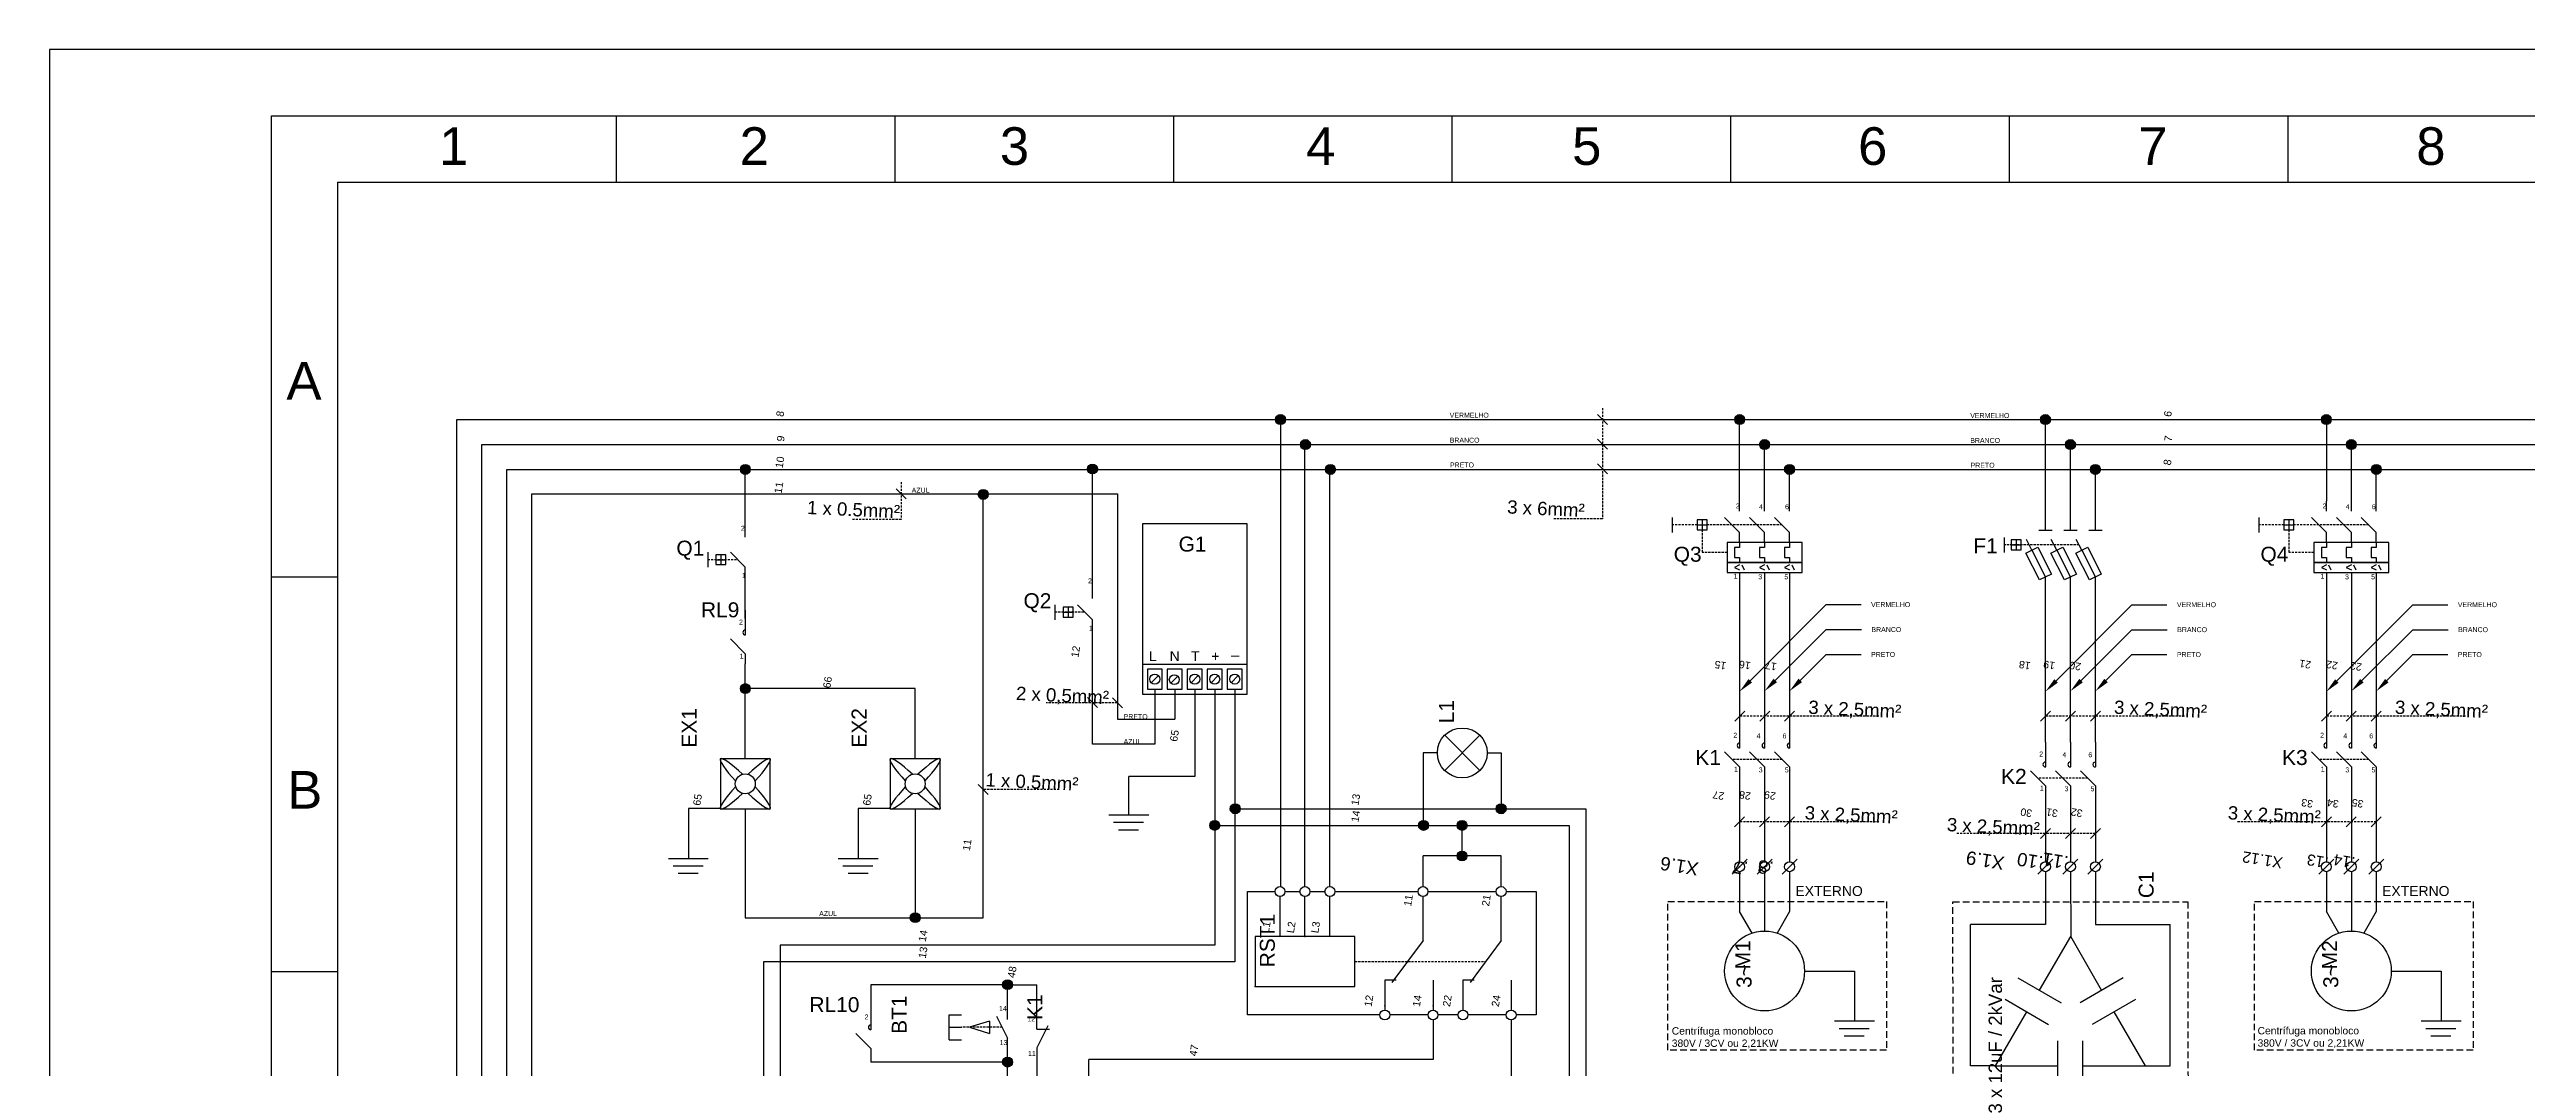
# Model space of a CAD drawing. Header units: millimetres. Extents: x 100 to 940, y 100 to 694.
# Drawn here: x 100 to 658, y 464 to 694 of the extents above; entities that cross this region are included whole.
import ezdxf
from ezdxf import colors
from ezdxf.entities.mleader import LeaderData, LeaderLine
from ezdxf.enums import TextEntityAlignment as Align
from ezdxf.math import Vec2, Vec3

# ---------------------------------------------------------------- set-up
doc = ezdxf.new("R2010")
doc.units = ezdxf.units.MM
doc.linetypes.add('DASHED', pattern=[0.75, 0.5, -0.25])
doc.layers.add('PRANCHA', color=7, linetype='Continuous')
doc.styles.add('Annotative', font='arial.ttf')
doc.styles.add('Notes', font='arial.ttf', dxfattribs={"height": 3})
doc.styles.get("Standard").update_dxf_attribs({"font": 'arial.ttf'})

msp = doc.modelspace()

# ---------------------------------------------------------------- hatches: boundary and pattern name
for points in [[(378.51, 610.51, 1), (376.26, 610.51, 1)], [(481.98, 610.51, 1), (479.73, 610.51, 1)], [(550.9, 610.51, 1), (548.65, 610.51, 1)], [(614.2, 610.51, 1), (611.95, 610.51, 1)], [(384.14, 604.88, 1), (381.89, 604.88, 1)], [(487.61, 604.88, 1), (485.36, 604.88, 1)], [(556.52, 604.88, 1), (554.27, 604.88, 1)], [(619.82, 604.88, 1), (617.57, 604.88, 1)], [(257.92, 599.26, 1), (255.67, 599.26, 1)], [(336.14, 599.37, 1), (333.89, 599.37, 1)], [(389.76, 599.26, 1), (387.51, 599.26, 1)], [(493.23, 599.26, 1), (490.98, 599.26, 1)], [(562.15, 599.26, 1), (559.9, 599.26, 1)], [(625.45, 599.26, 1), (623.2, 599.26, 1)], [(311.53, 593.63, 1), (309.28, 593.63, 1)], [(257.92, 549.85, 1), (255.67, 549.85, 1)], [(363.7, 519.01, 1), (361.45, 519.01, 1)], [(368.31, 522.76, 1), (366.06, 522.76, 1)], [(410.74, 519.01, 1), (408.49, 519.01, 1)], [(419.43, 519.01, 1), (417.18, 519.01, 1)], [(428.23, 522.76, 1), (425.98, 522.76, 1)], [(419.43, 512.12, 1), (417.18, 512.12, 1)], [(296.2, 498.21, 1), (293.95, 498.21, 1)], [(317.01, 483.1, 1), (314.76, 483.1, 1)], [(317.01, 465.65, 1), (314.76, 465.65, 1)]]:
    msp.add_hatch(color=256).paths.add_polyline_path(points)

# ---------------------------------------------------------------- linework, layer by layer
for p, q in [((227.78, 664), (227.78, 679)), ((290.56, 664), (290.56, 679)), ((353.33, 664), (353.33, 679)), ((416.11, 664), (416.11, 679)), ((478.89, 664), (478.89, 679)), ((541.67, 664), (541.67, 679)), ((604.44, 664), (604.44, 679)), ((191.81, 610.51), (681.99, 610.51)), ((191.81, 203.03), (191.81, 610.51)), ((377.39, 610.51), (377.39, 505.22)), ((448.83, 611.63), (451.08, 609.38)), ((480.86, 592.08), (480.86, 610.51)), ((549.77, 585.59), (549.77, 610.51)), ((613.07, 610.51), (613.07, 592.08)), ((197.43, 604.88), (687.61, 604.88)), ((197.43, 203.31), (197.43, 604.88)), ((382.9, 505.22), (382.9, 604.88)), ((448.83, 606.12), (451.08, 603.87)), ((486.48, 592.08), (486.48, 604.88)), ((555.39, 585.59), (555.39, 604.88)), ((618.7, 592.08), (618.7, 604.88)), ((203.06, 599.26), (693.24, 599.26)), ((203.06, 203.31), (203.06, 599.26)), ((256.79, 584.03), (256.79, 599.26)), ((335.01, 570.15), (335.01, 599.37)), ((388.53, 505.22), (388.53, 599.26)), ((448.83, 600.5), (451.08, 598.25)), ((492.11, 592.08), (492.11, 599.26)), ((561.02, 585.59), (561.02, 599.26)), ((624.32, 592.08), (624.32, 599.26)), ((208.68, 161.38), (208.68, 593.75)), ((208.68, 593.75), (340.64, 593.75)), ((290.8, 594.87), (293.05, 592.62)), ((310.41, 498.21), (310.41, 593.63)), ((340.64, 593.75), (340.64, 542.98)), ((546.72, 581.03), (545.47, 583.44)), ((546.72, 581.03), (549.77, 575.01)), ((548.27, 585.59), (551.27, 585.59)), ((552.34, 581.03), (551.09, 583.44)), ((552.34, 581.03), (555.39, 575.01)), ((553.89, 585.59), (556.89, 585.59)), ((557.97, 581.03), (556.72, 583.44)), ((557.97, 581.03), (561.02, 575.01)), ((559.52, 585.59), (562.52, 585.59)), ((165, 575), (150, 575)), ((256.79, 565.69), (256.79, 574.99)), ((480.86, 576.06), (480.86, 573.81)), ((486.48, 576.06), (486.48, 573.81)), ((492.11, 576.06), (492.11, 573.81)), ((549.77, 537.81), (549.77, 575.01)), ((555.39, 537.81), (555.39, 575.01)), ((561.02, 537.81), (561.02, 575.01)), ((480.86, 573.81), (480.86, 542.06)), ((486.48, 573.81), (486.48, 542.06)), ((492.11, 573.81), (492.11, 542.06)), ((613.07, 573.81), (613.07, 542.06)), ((618.7, 573.81), (618.7, 542.06)), ((624.32, 573.81), (624.33, 542.06)), ((335.01, 537.36), (335.01, 563.13)), ((256.79, 534.01), (256.79, 555.47)), ((295.07, 549.85), (256.79, 549.85)), ((295.07, 534.01), (295.07, 549.85)), ((333.89, 547.87), (336.14, 545.62)), ((339.51, 547.75), (341.76, 545.5)), ((349.07, 549.73), (349.07, 537.36)), ((353.57, 549.73), (353.57, 542.98)), ((358.07, 549.73), (358.07, 530.06)), ((362.57, 549.73), (362.57, 519.01)), ((367.07, 549.73), (367.07, 522.76)), ((340.64, 542.98), (353.57, 542.98)), ((482, 544.74), (479.75, 542.49)), ((487.63, 544.74), (485.38, 542.49)), ((493.25, 544.74), (491, 542.49)), ((550.9, 544.74), (548.65, 542.49)), ((556.52, 544.74), (554.27, 542.49)), ((562.15, 544.74), (559.9, 542.49)), ((614.2, 544.74), (611.95, 542.49)), ((613.07, 542.06), (613.07, 536.43)), ((619.82, 544.74), (617.57, 542.49)), ((618.7, 542.06), (618.7, 536.43)), ((625.45, 544.74), (623.2, 542.49)), ((624.33, 542.06), (624.32, 536.43)), ((349.07, 537.36), (335.01, 537.36)), ((409.51, 535.35), (409.51, 519.01)), ((427.11, 535.35), (427.11, 522.76)), ((309.28, 528.23), (311.53, 525.98)), ((358.07, 530.06), (343.19, 530.06)), ((343.19, 521.39), (343.19, 530.06)), ((480.86, 529.96), (480.86, 510.81)), ((486.48, 529.96), (486.48, 510.81)), ((492.11, 529.96), (492.11, 510.81)), ((549.77, 525.71), (549.77, 510.83)), ((555.4, 525.71), (555.42, 510.83)), ((561.02, 525.71), (561.02, 510.83)), ((613.07, 529.96), (613.07, 510.81)), ((618.7, 529.96), (618.7, 510.81)), ((624.32, 529.96), (624.32, 510.81)), ((251.12, 522.83), (243.95, 522.83)), ((243.95, 522.83), (243.95, 511.58)), ((256.79, 522.76), (256.79, 498.21)), ((289.4, 522.83), (282.23, 522.83)), ((282.23, 522.83), (282.23, 511.58)), ((295.07, 522.76), (295.07, 498.21)), ((338.69, 521.39), (347.69, 521.39)), ((339.76, 519.71), (346.51, 519.71)), ((367.07, 522.76), (446.21, 522.76)), ((367.07, 522.76), (367.07, 488.29)), ((446.21, 522.76), (446.21, 397.92)), ((481.98, 520.94), (479.73, 518.69)), ((487.61, 520.94), (485.36, 518.69)), ((493.23, 520.94), (490.98, 518.69)), ((614.2, 520.94), (611.95, 518.69)), ((619.82, 520.94), (617.57, 518.69)), ((625.45, 520.94), (623.2, 518.69)), ((340.89, 518.02), (345.39, 518.02)), ((362.57, 519.01), (442.46, 519.01)), ((362.57, 519.01), (362.57, 492.04)), ((418.31, 512.12), (418.31, 519.01)), ((442.46, 519.01), (442.46, 158.54)), ((550.9, 518.28), (548.65, 516.03)), ((556.52, 518.28), (554.27, 516.03)), ((562.15, 518.28), (559.9, 516.03)), ((239.45, 511.58), (248.45, 511.58)), ((240.52, 509.89), (247.27, 509.89)), ((241.66, 508.21), (246.16, 508.21)), ((277.73, 511.58), (286.73, 511.58)), ((278.8, 509.89), (285.55, 509.89)), ((279.94, 508.21), (284.44, 508.21)), ((409.51, 505.22), (409.51, 512.12)), ((427.11, 512.12), (409.51, 512.12)), ((427.11, 505.22), (427.11, 512.12)), ((480.86, 508.56), (480.86, 499.6)), ((486.48, 508.56), (486.48, 495.18)), ((492.11, 508.56), (492.11, 499.6)), ((549.77, 508.58), (549.78, 496.68)), ((555.43, 508.58), (555.46, 493.95)), ((561.02, 508.58), (561.03, 496.68)), ((613.07, 508.56), (613.07, 499.6)), ((618.7, 508.56), (618.7, 495.18)), ((624.32, 508.56), (624.32, 499.6)), ((256.79, 498.21), (266.82, 498.21)), ((266.82, 498.21), (310.41, 498.21)), ((483.67, 494.73), (480.86, 499.6)), ((492.11, 499.6), (489.3, 494.73)), ((615.89, 494.73), (613.07, 499.6)), ((624.32, 499.6), (621.51, 494.73)), ((362.57, 492.04), (264.66, 492.04)), ((264.66, 492.04), (264.66, 437.06)), ((165, 486), (150, 486)), ((367.07, 488.29), (260.91, 488.29)), ((260.91, 488.29), (260.91, 395.81)), ((495.48, 486.18), (506.73, 486.18)), ((506.73, 486.18), (506.73, 474.93)), ((627.7, 486.18), (638.95, 486.18)), ((638.95, 486.18), (638.95, 474.93)), ((315.89, 477.48), (315.89, 483.1)), ((315.89, 483.1), (322.45, 483.1)), ((322.45, 475.3), (322.45, 483.1)), ((411.76, 475.14), (411.76, 466.21)), ((429.36, 475.14), (429.36, 412.92)), ((502.23, 474.93), (511.23, 474.93)), ((634.45, 474.93), (643.45, 474.93)), ((503.3, 473.24), (510.05, 473.24)), ((504.44, 471.56), (508.94, 471.56)), ((635.52, 473.24), (642.27, 473.24)), ((636.65, 471.56), (641.15, 471.56)), ((315.89, 433.31), (315.89, 468.76)), ((322.45, 468.83), (322.45, 455.36)), ((411.76, 466.21), (334.17, 466.21))]:
    msp.add_line(p, q)
at = {"linetype": 'DASHED'}
for p, q in [((449.95, 613.1), (449.95, 588.12)), ((291.92, 596.41), (291.92, 588.01)), ((291.92, 588.01), (280.67, 588.01)), ((449.95, 588.12), (438.7, 588.12)), ((340.64, 546.63), (324.56, 546.63)), ((512.2, 543.62), (480.88, 543.62)), ((581.1, 543.62), (549.77, 543.62)), ((644.4, 543.62), (613.07, 543.62)), ((327.54, 527.11), (310.41, 527.11)), ((512.19, 519.82), (480.86, 519.82)), ((624.32, 519.82), (593, 519.82)), ((561.02, 517.16), (529.69, 517.16)), ((394.15, 488.35), (423.6, 488.35))]:
    msp.add_line(p, q, dxfattribs=at)
at = {"lineweight": 30}
for p, q in [((480.86, 589.83), (480.86, 592.08)), ((486.48, 589.83), (486.48, 592.08)), ((492.11, 589.83), (492.11, 592.08)), ((613.07, 589.83), (613.07, 592.08)), ((618.7, 589.83), (618.7, 592.08)), ((624.32, 589.83), (624.32, 592.08)), ((465.67, 588.43), (465.67, 585.06)), ((471.3, 586.74), (473.55, 586.74)), ((472.42, 587.87), (472.42, 585.62)), ((480.86, 585.06), (477.48, 588.43)), ((486.48, 585.06), (483.11, 588.43)), ((492.11, 585.06), (488.73, 588.43)), ((597.89, 588.43), (597.89, 585.06)), ((603.51, 586.74), (605.76, 586.74)), ((604.64, 587.87), (604.64, 585.62)), ((613.07, 585.06), (609.7, 588.43)), ((618.7, 585.06), (615.32, 588.43)), ((624.32, 585.06), (620.95, 588.43)), ((248.35, 580.61), (248.35, 577.24)), ((256.79, 577.24), (253.42, 580.61)), ((480.86, 581.68), (479.73, 581.68)), ((479.73, 581.68), (479.73, 579.43)), ((480.86, 582.81), (480.86, 585.06)), ((480.86, 582.81), (480.86, 581.68)), ((486.48, 581.68), (485.36, 581.68)), ((485.36, 581.68), (485.36, 579.43)), ((486.48, 582.81), (486.48, 585.06)), ((486.48, 582.81), (486.48, 581.68)), ((492.11, 581.68), (490.98, 581.68)), ((490.98, 581.68), (490.98, 579.43)), ((492.11, 582.81), (492.11, 585.06)), ((492.11, 582.81), (492.11, 581.68)), ((540.47, 583.93), (540.47, 580.55)), ((542.08, 582.24), (544.33, 582.24)), ((543.2, 583.36), (543.2, 581.11)), ((613.07, 581.68), (611.95, 581.68)), ((611.95, 581.68), (611.95, 579.43)), ((613.07, 582.81), (613.07, 585.06)), ((613.07, 582.81), (613.07, 581.68)), ((618.7, 581.68), (617.57, 581.68)), ((617.57, 581.68), (617.57, 579.43)), ((618.7, 582.81), (618.7, 585.06)), ((618.7, 582.81), (618.7, 581.68)), ((624.32, 581.68), (623.2, 581.68)), ((623.2, 581.68), (623.2, 579.43)), ((624.32, 582.81), (624.32, 585.06)), ((624.32, 582.81), (624.32, 581.68)), ((250.17, 578.92), (252.42, 578.92)), ((251.29, 580.05), (251.29, 577.8)), ((256.79, 574.99), (256.79, 577.24)), ((479.73, 579.43), (480.86, 579.43)), ((480.86, 577.74), (479.73, 577.18)), ((479.73, 577.18), (480.86, 576.62)), ((480.86, 579.43), (480.86, 578.31)), ((481.35, 577.74), (481.89, 576.62)), ((485.36, 579.43), (486.48, 579.43)), ((486.48, 577.74), (485.36, 577.18)), ((485.36, 577.18), (486.48, 576.62)), ((486.48, 579.43), (486.48, 578.31)), ((486.98, 577.74), (487.52, 576.62)), ((490.98, 579.43), (492.11, 579.43)), ((492.11, 577.74), (490.98, 577.18)), ((490.98, 577.18), (492.11, 576.62)), ((492.11, 579.43), (492.11, 578.31)), ((492.6, 577.74), (493.14, 576.62)), ((611.95, 579.43), (613.07, 579.43)), ((613.07, 577.74), (611.95, 577.18)), ((611.95, 577.18), (613.07, 576.62)), ((613.07, 579.43), (613.07, 578.31)), ((613.07, 576.06), (613.07, 573.81)), ((613.57, 577.74), (614.11, 576.62)), ((617.57, 579.43), (618.7, 579.43)), ((618.7, 577.74), (617.57, 577.18)), ((617.57, 577.18), (618.7, 576.62)), ((618.7, 579.43), (618.7, 578.31)), ((618.7, 576.06), (618.7, 573.81)), ((619.19, 577.74), (619.74, 576.62)), ((623.2, 579.43), (624.32, 579.43)), ((624.32, 577.74), (623.2, 577.18)), ((623.2, 577.18), (624.32, 576.62)), ((624.32, 579.43), (624.32, 578.31)), ((624.32, 576.06), (624.32, 573.81)), ((624.82, 577.74), (625.36, 576.62)), ((256.79, 567.56), (256.79, 561.94)), ((326.57, 568.76), (326.57, 565.38)), ((328.39, 567.07), (330.64, 567.07)), ((329.51, 568.19), (329.51, 565.94)), ((335.01, 565.38), (331.64, 568.76)), ((335.01, 563.13), (335.01, 565.38)), ((256.79, 557.72), (253.42, 561.09)), ((256.79, 557.72), (256.79, 555.47)), ((346.26, 555.36), (369.89, 555.36)), ((348.28, 551.19), (349.87, 552.78)), ((352.66, 551.07), (354.25, 552.66)), ((357.28, 551.19), (358.87, 552.78)), ((361.78, 551.19), (363.37, 552.78)), ((366.28, 551.19), (367.87, 552.78)), ((350.76, 549.73), (350.76, 550.86)), ((480.86, 542.06), (480.86, 536.43)), ((486.48, 542.06), (486.48, 536.43)), ((492.11, 542.06), (492.11, 536.43)), ((422.34, 539.33), (414.39, 531.38)), ((414.39, 539.33), (422.34, 531.38)), ((549.77, 537.81), (549.77, 532.18)), ((555.39, 537.81), (555.39, 532.18)), ((561.02, 537.81), (561.02, 532.18)), ((412.74, 535.35), (409.51, 535.35)), ((423.99, 535.35), (427.11, 535.35)), ((480.86, 532.21), (477.48, 535.59)), ((480.86, 532.21), (480.86, 529.96)), ((486.48, 532.21), (483.11, 535.59)), ((486.48, 532.21), (486.48, 529.96)), ((492.11, 532.21), (488.73, 535.59)), ((492.11, 532.21), (492.11, 529.96)), ((549.77, 527.96), (546.4, 531.34)), ((555.4, 527.96), (552.02, 531.34)), ((561.02, 527.96), (557.65, 531.34)), ((613.07, 532.21), (609.7, 535.59)), ((613.07, 532.21), (613.07, 529.96)), ((618.7, 532.21), (615.32, 535.59)), ((618.7, 532.21), (618.7, 529.96)), ((624.32, 532.21), (620.95, 535.59)), ((624.32, 532.21), (624.32, 529.96)), ((549.77, 527.96), (549.77, 525.71)), ((555.4, 527.96), (555.4, 525.71)), ((561.02, 527.96), (561.02, 525.71)), ((482.55, 511.37), (479.17, 508)), ((488.17, 511.37), (484.8, 508)), ((493.8, 511.37), (490.42, 508)), ((551.46, 511.39), (548.09, 508.01)), ((557.09, 511.39), (553.71, 508.01)), ((562.71, 511.39), (559.34, 508.01)), ((614.76, 511.37), (611.39, 508)), ((620.39, 511.37), (617.01, 508)), ((626.01, 511.37), (622.64, 508)), ((377.28, 493.97), (377.28, 502.97)), ((382.9, 493.97), (382.9, 502.97)), ((388.53, 493.97), (388.53, 502.97)), ((409.51, 493.08), (409.51, 502.97)), ((427.11, 493.08), (427.11, 502.97)), ((409.51, 493.08), (402.49, 483.61)), ((427.11, 493.08), (420.1, 483.61)), ((549.78, 496.68), (532.9, 496.68)), ((532.9, 464.82), (532.9, 496.68)), ((548.42, 481.84), (555.46, 493.95)), ((562.43, 481.87), (555.46, 493.95)), ((561.03, 496.68), (577.9, 496.68)), ((577.9, 464.82), (577.9, 496.68)), ((285.09, 483.1), (285.09, 472.92)), ((403.42, 484.14), (400.9, 484.14)), ((400.9, 484.14), (400.9, 477.39)), ((411.76, 484.14), (411.76, 477.39)), ((421.02, 484.14), (418.51, 484.14)), ((418.51, 484.14), (418.51, 477.39)), ((429.36, 484.14), (429.36, 477.39)), ((543.56, 484.67), (553.28, 479.02)), ((557.56, 479.06), (567.3, 484.69)), ((302.71, 470.67), (302.71, 476.3)), ((302.71, 476.3), (305.52, 476.3)), ((311.84, 474.89), (307.34, 473.49)), ((311.84, 474.89), (311.84, 472.08)), ((313.41, 475.97), (315.89, 471.01)), ((315.89, 475.23), (315.89, 477.48)), ((315.89, 475.23), (315.89, 477.48)), ((322.45, 473.05), (322.45, 475.3)), ((538.53, 464.82), (545.59, 476.98)), ((540.73, 479.81), (550.46, 474.15)), ((560.37, 474.19), (570.12, 479.81)), ((572.28, 464.82), (565.25, 477)), ((285.09, 468.71), (281.71, 472.08)), ((302.71, 473.49), (305.52, 473.49)), ((302.71, 470.67), (305.52, 470.67)), ((307.34, 473.49), (311.84, 472.08)), ((315.89, 468.76), (315.89, 471.01)), ((324.93, 473.79), (322.45, 468.83)), ((322.45, 473.05), (325.36, 473.05)), ((552.59, 459.2), (552.59, 470.45)), ((558.21, 459.2), (558.21, 470.45)), ((538.53, 464.82), (532.9, 464.82)), ((538.53, 464.82), (552.59, 464.82)), ((558.21, 464.82), (572.28, 464.82)), ((572.28, 464.82), (577.9, 464.82))]:
    msp.add_line(p, q, dxfattribs=at)
at = {"linetype": 'DASHED', "lineweight": 30}
for p, q in [((471.3, 586.74), (465.67, 586.74)), ((490.42, 586.74), (473.55, 586.74)), ((603.51, 586.74), (597.89, 586.74)), ((622.64, 586.74), (605.76, 586.74)), ((472.42, 585.62), (472.42, 580.56)), ((478.05, 580.56), (472.42, 580.56)), ((557.34, 582.24), (540.47, 582.24)), ((604.64, 585.62), (604.64, 580.56)), ((610.26, 580.56), (604.64, 580.56)), ((254.82, 578.92), (248.35, 578.92)), ((333.04, 567.07), (326.57, 567.07)), ((490.42, 533.9), (479.17, 533.9)), ((622.64, 533.9), (611.39, 533.9)), ((559.33, 529.65), (548.08, 529.65)), ((314.65, 473.49), (305.52, 473.49))]:
    msp.add_line(p, q, dxfattribs=at)
at = {"lineweight": 25}
for p, q in [((315.89, 483.1), (285.09, 483.1)), ((285.09, 468.71), (285.09, 465.65)), ((315.89, 465.65), (285.09, 465.65)), ((334.17, 440.81), (334.17, 466.21))]:
    msp.add_line(p, q, dxfattribs=at)
for points in [[(100, 100), (940, 100), (940, 693.94), (100, 693.94)], [(150, 679), (925, 679), (925, 115), (150, 115)], [(165, 664), (730, 664), (730, 130), (165, 130)], [(545.38, 580.36), (548.06, 581.71), (551.11, 575.69), (548.43, 574.34)], [(551, 580.36), (553.68, 581.71), (556.73, 575.69), (554.06, 574.34)], [(556.63, 580.36), (559.31, 581.71), (562.36, 575.69), (559.68, 574.34)]]:
    msp.add_lwpolyline(points, close=True)
at = {"lineweight": 30}
for points in [[(346.26, 548.61), (369.89, 548.61), (369.89, 586.97), (346.26, 586.97)], [(471.3, 585.62), (473.55, 585.62), (473.55, 587.87), (471.3, 587.87)], [(603.51, 585.62), (605.76, 585.62), (605.76, 587.87), (603.51, 587.87)], [(478.05, 578.31), (494.92, 578.31), (494.92, 582.81), (478.05, 582.81)], [(542.08, 581.11), (544.33, 581.11), (544.33, 583.36), (542.08, 583.36)], [(610.26, 578.31), (627.14, 578.31), (627.14, 582.81), (610.26, 582.81)], [(250.17, 577.8), (252.42, 577.8), (252.42, 580.05), (250.17, 580.05)], [(478.05, 576.06), (494.92, 576.06), (494.92, 578.31), (478.05, 578.31)], [(610.26, 576.06), (627.14, 576.06), (627.14, 578.31), (610.26, 578.31)], [(328.39, 565.94), (330.64, 565.94), (330.64, 568.19), (328.39, 568.19)], [(347.39, 549.73), (350.76, 549.73), (350.76, 554.23), (347.39, 554.23)], [(351.89, 549.73), (355.26, 549.73), (355.26, 554.23), (351.89, 554.23)], [(356.39, 549.73), (359.76, 549.73), (359.76, 554.23), (356.39, 554.23)], [(360.89, 549.73), (364.26, 549.73), (364.26, 554.23), (360.89, 554.23)], [(365.39, 549.73), (368.76, 549.73), (368.76, 554.23), (365.39, 554.23)], [(251.17, 522.76), (262.42, 522.76), (262.42, 534.01), (251.17, 534.01)], [(289.45, 522.76), (300.7, 522.76), (300.7, 534.01), (289.45, 534.01)], [(371.65, 482.72), (394.15, 482.72), (394.15, 493.97), (371.65, 493.97)]]:
    msp.add_lwpolyline(points, close=True, dxfattribs=at)
for points in [[(399.78, 476.27), (369.98, 476.27), (369.98, 504.1), (376.15, 504.1)], [(378.4, 504.1), (381.78, 504.1)], [(384.03, 504.1), (387.4, 504.1)], [(389.65, 504.1), (408.38, 504.1)], [(410.63, 504.1), (425.98, 504.1)], [(428.23, 504.1), (434.98, 504.1), (434.98, 476.27), (430.48, 476.27)], [(410.63, 476.27), (402.03, 476.27)], [(417.38, 476.27), (412.88, 476.27)], [(428.23, 476.27), (419.63, 476.27)]]:
    msp.add_lwpolyline(points, dxfattribs=at)
at = {"linetype": 'DASHED', "lineweight": 30, "ltscale": 3}
for points in [[(464.66, 501.87), (513.94, 501.87), (513.94, 468.31), (464.66, 468.31)], [(528.93, 501.78), (581.87, 501.78), (581.9, 451.85), (528.95, 451.85)], [(596.88, 501.87), (646.15, 501.87), (646.15, 468.31), (596.88, 468.31)]]:
    msp.add_lwpolyline(points, close=True, dxfattribs=at)
for centre in [(377.39, 610.51), (480.86, 610.51), (549.77, 610.51), (613.07, 610.51), (383.01, 604.88), (486.48, 604.88), (555.4, 604.88), (618.7, 604.88), (256.79, 599.26), (335.01, 599.37), (388.64, 599.26), (492.11, 599.26), (561.02, 599.26), (624.32, 599.26), (310.41, 593.63), (256.79, 549.85), (362.57, 519.01), (367.19, 522.76), (409.62, 519.01), (418.31, 519.01), (427.11, 522.76), (418.31, 512.12), (295.07, 498.21), (315.89, 483.1), (315.89, 465.65)]:
    msp.add_circle(centre, 1.12)
at = {"lineweight": 30}
for centre, radius in [((349.07, 551.98), 1.12), ((353.46, 551.87), 1.12), ((358.07, 551.98), 1.12), ((362.57, 551.98), 1.12), ((367.08, 551.99), 1.12), ((418.36, 535.35), 5.62), ((256.79, 528.38), 2.25), ((295.07, 528.38), 2.25), ((480.86, 509.69), 1.12), ((486.48, 509.69), 1.12), ((492.11, 509.69), 1.12), ((549.77, 509.7), 1.12), ((555.4, 509.7), 1.12), ((561.02, 509.7), 1.12), ((613.07, 509.69), 1.12), ((618.7, 509.69), 1.12), ((624.32, 509.69), 1.12), ((377.28, 504.1), 1.12), ((382.9, 504.1), 1.12), ((388.53, 504.1), 1.12), ((409.51, 504.1), 1.12), ((427.11, 504.1), 1.12), ((486.48, 486.18), 9), ((618.7, 486.18), 9), ((400.9, 476.27), 1.12), ((411.76, 476.27), 1.12), ((418.51, 476.27), 1.12), ((429.36, 476.27), 1.12)]:
    msp.add_circle(centre, radius, dxfattribs=at)
for centre, start, end in [((256.79, 562.5), 90, 270), ((480.86, 537), 90, 270), ((486.48, 537), 90.1244, 269.8676), ((492.11, 537), 89.9929, 270.0076), ((613.07, 537), 90, 270), ((618.7, 537), 90.1244, 269.8676), ((624.32, 537), 89.9929, 270.0076), ((549.77, 532.74), 90, 270), ((555.39, 532.74), 90.1244, 269.8676), ((561.02, 532.74), 89.9929, 270.0076), ((285.09, 473.49), 90, 270)]:
    msp.add_arc(centre, 0.562, start, end, dxfattribs=at)
for centre, major_axis, start_param, end_param in [((256.79, 528.38), (5.63, -5.63), 8.104015, 10.745541), ((256.79, 528.38), (-5.63, -5.63), 1.820829, 4.462356), ((295.07, 528.38), (5.63, -5.63), 8.104015, 10.745541), ((295.07, 528.38), (-5.63, -5.63), 1.820829, 4.462356), ((256.79, 528.38), (-5.63, -5.63), 4.962422, 7.603949), ((256.79, 528.38), (5.63, -5.63), 4.962422, 7.603949), ((295.07, 528.38), (-5.63, -5.63), 4.962422, 7.603949), ((295.07, 528.38), (5.63, -5.63), 4.962422, 7.603949)]:
    msp.add_ellipse(centre, major_axis=major_axis, ratio=0.141421, start_param=start_param, end_param=end_param, dxfattribs=at)
for p in [(480.86, 509.69), (486.48, 509.69), (549.77, 510.96), (555.4, 510.96), (613.07, 510.85), (613.07, 510.85), (618.7, 510.85), (618.7, 510.85), (382.9, 493.97), (382.9, 493.97), (371.65, 482.72), (371.65, 482.72), (400.9, 478.34), (400.9, 478.34), (411.76, 478.34), (411.76, 478.34)]:
    msp.add_point(p, dxfattribs=at)

# ---------------------------------------------------------------- texts
for s, height, style, p in [('1', 8.48, 'Notes', (187.8, 667.93)), ('2', 8.48, 'Notes', (255.51, 667.93)), ('3', 8.48, 'Notes', (314.16, 667.93)), ('4', 8.48, 'Notes', (383.17, 667.93)), ('5', 8.48, 'Notes', (443.11, 667.93)), ('6', 8.48, 'Notes', (507.55, 667.93)), ('7', 8.48, 'Notes', (570.69, 667.93)), ('8', 8.48, 'Notes', (633.34, 667.93)), ('A', 8.48, 'Notes', (153.39, 615.03)), ('VERMELHO', 1.125, 'Annotative', (415.52, 610.93)), ('VERMELHO', 1.125, 'Annotative', (532.83, 610.85)), ('BRANCO', 1.125, 'Annotative', (415.52, 605.3)), ('BRANCO', 1.125, 'Annotative', (532.83, 605.23)), ('PRETO', 1.125, 'Annotative', (415.58, 599.72)), ('PRETO', 1.125, 'Annotative', (532.9, 599.65)), ('AZUL', 1.125, 'Annotative', (294.28, 594.02)), ('PRETO', 1.125, 'Annotative', (342.04, 542.98)), ('AZUL', 1.125, 'Annotative', (342.04, 537.36)), ('B', 8.48, 'Notes', (153.57, 522.79)), ('EXTERNO', 2.25, 'Notes', (493.42, 503.09)), ('EXTERNO', 2.25, 'Notes', (625.63, 503.09)), ('AZUL', 1.125, 'Annotative', (273.43, 498.58))]:
    msp.add_text(s, height=height, dxfattribs=dict(style=style)).set_placement(p)
at = {"style": 'Notes'}
for s, height, rotation, p in [('8', 1.69, 80.899, (265.48, 611.68)), ('6', 1.69, 80.899, (578.17, 611.68)), ('9', 1.69, 80.899, (265.59, 606.09)), ('7', 1.69, 80.899, (578.28, 606.09)), ('10', 1.688, 80.899, (265.41, 600.75)), ('8', 1.69, 80.899, (578.1, 600.75)), ('11', 1.688, 80.899, (265.16, 595.04)), ('12', 1.688, 80.899, (332.06, 558.06)), ('15', 1.688, 170.899, (476.65, 555.98)), ('16', 1.688, 170.899, (482.15, 556)), ('17', 1.688, 170.899, (488.01, 555.78)), ('18', 1.688, 170.899, (545.23, 555.98)), ('19', 1.688, 170.899, (550.74, 556)), ('20', 1.688, 170.899, (556.6, 555.78)), ('21', 1.688, 170.899, (608.43, 556.19)), ('22', 1.688, 170.899, (614.47, 556)), ('23', 1.688, 170.899, (619.88, 555.7)), ('66', 1.688, 80.899, (276.14, 551.14)), ('65', 1.688, 80.899, (354.31, 539.1)), ('65', 1.688, 80.899, (246.84, 524.67)), ('65', 1.688, 80.899, (285.12, 524.67)), ('13', 1.688, 80.899, (395.16, 524.7)), ('27', 1.688, 170.899, (476.21, 526.6)), ('28', 1.688, 170.899, (482.19, 526.6)), ('29', 1.688, 170.899, (487.81, 526.6)), ('33', 1.688, 170.899, (608.88, 524.84)), ('34', 1.688, 170.899, (614.67, 524.84)), ('35', 1.688, 170.899, (620.25, 524.84)), ('14', 1.688, 80.899, (395.16, 520.95)), ('30', 1.688, 170.899, (545.58, 522.71)), ('31', 1.688, 170.899, (551.37, 522.71)), ('32', 1.688, 170.899, (556.95, 522.71)), ('11', 1.688, 80.899, (307.58, 514.48)), ('X1.12', 2.5, 170.899, (598.87, 512.48)), ('.13', 2.5, 170.899, (611.31, 512.18)), ('.14', 2.5, 170.899, (617.31, 512.18)), ('14', 1.688, 80.899, (297.65, 493.98)), ('13', 1.688, 80.899, (297.65, 490.23)), ('48', 1.688, 80.899, (317.73, 485.82)), ('47', 1.688, 80.899, (358.71, 468.16))]:
    msp.add_text(s, height=height, rotation=rotation, dxfattribs=at).set_placement(p, align=Align.CENTER)
for s, height, rotation, p in [('1 x 0.5mm²', 3, 357.2768, (270.64, 589.23)), ('3 x 6mm²', 3, 357.2768, (428.42, 589.35)), ('2 x 0,5mm²', 3, 357.2768, (317.73, 547.32)), ('3 x 2,5mm²', 3, 357.2768, (496.28, 544.19)), ('3 x 2,5mm²', 3, 357.2768, (565.17, 544.19)), ('3 x 2,5mm²', 3, 357.2768, (628.47, 544.19)), ('EX1', 3.375, 90, (245.84, 536.54)), ('EX2', 3.375, 90, (284.11, 536.54)), ('1 x 0.5mm²', 3, 357.2768, (310.86, 527.83)), ('3 x 2,5mm²', 3, 357.2768, (495.47, 520.39)), ('3 x 2,5mm²', 3, 357.2768, (527.5, 517.73)), ('3 x 2,5mm²', 3, 357.2768, (590.81, 520.39))]:
    msp.add_text(s, height=height, rotation=rotation, dxfattribs=at).set_placement(p)
at = {"lineweight": 30, "style": 'Notes'}
for s, height, p in [('2', 1.12, (255.8, 585.44)), ('2', 1.12, (480, 590.46)), ('4', 1.12, (485.22, 590.3)), ('6', 1.12, (491.09, 590.3)), ('2', 1.12, (612.22, 590.46)), ('4', 1.12, (617.44, 590.3)), ('6', 1.12, (623.31, 590.3)), ('Q1', 3.375, (241.26, 579.83)), ('G1', 3.375, (354.43, 580.75)), ('Q3', 3.375, (466, 578.46)), ('F1', 3.375, (533.53, 580.37)), ('Q4', 3.375, (598.22, 578.46)), ('1', 1.12, (256.02, 574.78)), ('1', 1.12, (479.51, 574.65)), ('3', 1.12, (485.07, 574.5)), ('5', 1.12, (490.94, 574.5)), ('1', 1.12, (611.73, 574.65)), ('3', 1.12, (617.29, 574.5)), ('5', 1.12, (623.16, 574.5)), ('RL9', 3.375, (246.8, 565.93)), ('Q2', 3.375, (319.48, 567.98)), ('2', 1.12, (334.02, 573.58)), ('2', 1.12, (255.38, 564.29)), ('1', 1.12, (334.24, 562.93)), ('L', 2.25, (347.76, 556.04)), ('N', 2.25, (352.42, 556.04)), ('T', 2.25, (357.24, 556.04)), ('1', 1.12, (255.53, 556.62)), ('+', 2.25, (361.81, 556.04)), ('_', 2.25, (366.31, 557.7)), ('K1', 3.375, (470.87, 532.63)), ('2', 1.12, (479.45, 538.79)), ('4', 1.12, (484.67, 538.62)), ('6', 1.12, (490.54, 538.62)), ('K3', 3.375, (603.09, 532.63)), ('2', 1.12, (611.67, 538.79)), ('4', 1.12, (616.89, 538.62)), ('6', 1.12, (622.75, 538.62)), ('1', 1.12, (479.6, 531.12)), ('3', 1.12, (485.16, 530.97)), ('5', 1.12, (491.03, 530.97)), ('K2', 3.375, (539.78, 528.38)), ('2', 1.12, (548.36, 534.54)), ('4', 1.12, (553.58, 534.37)), ('6', 1.12, (559.45, 534.37)), ('1', 1.12, (611.81, 531.12)), ('3', 1.12, (617.37, 530.97)), ('5', 1.12, (623.24, 530.97)), ('1', 1.12, (548.51, 526.87)), ('3', 1.12, (554.07, 526.72)), ('5', 1.12, (559.94, 526.72)), ('RL10', 3.375, (271.24, 476.92)), ('2', 1.12, (283.68, 475.28)), ('14', 1.125, (313.96, 477.15)), ('12', 1.125, (320.36, 474.81)), ('13', 1.125, (314.1, 469.48)), ('11', 1.125, (320.51, 467.02))]:
    msp.add_text(s, height=height, dxfattribs=at).set_placement(p)
for s, height, p in [('L1', 3.375, (416.47, 542.02)), ('C1', 3.375, (574.15, 502.6)), ('RST1', 3.375, (376.11, 487.03)), ('M1', 3.375, (483.24, 486.57)), ('M2', 3.375, (615.46, 486.57)), ('3~', 3.375, (483.54, 482.37)), ('3~', 3.375, (615.76, 482.37)), ('BT1', 3.375, (293.17, 472.01)), ('K1', 3.375, (323.7, 475.16)), ('3 x 12uF / 2kVar', 3, (539.97, 454.05))]:
    msp.add_text(s, height=height, rotation=90, dxfattribs=at).set_placement(p)
for s, height, rotation, p in [('X1.6', 3, 170.899, (467.5, 511.32)), ('.7', 3, 170.899, (481.21, 511.02)), ('.8', 3, 170.899, (486.93, 511.02)), ('X1.9', 3, 170.899, (536.42, 512.6)), ('.10', 3, 170.899, (546.53, 512.49)), ('.11', 3, 170.899, (552.25, 512.49)), ('11', 1.688, 80.899, (407.03, 501.98)), ('21', 1.688, 80.899, (424.59, 501.98)), ('L1', 1.688, 80.899, (374.97, 495.91)), ('L2', 1.688, 80.899, (380.61, 495.91)), ('L3', 1.688, 80.899, (386.12, 495.91)), ('12', 1.688, 80.899, (398.11, 479.32)), ('14', 1.688, 80.899, (409, 479.32)), ('22', 1.688, 80.899, (415.79, 479.32)), ('24', 1.688, 80.899, (426.79, 479.32))]:
    msp.add_text(s, height=height, rotation=rotation, dxfattribs=at).set_placement(p, align=Align.CENTER)
at = {"layer": 'PRANCHA', "char_height": 1.6643, "attachment_point": 1}
for insert in [(465.56, 476.29), (597.57, 476.34)]:
    msp.add_mtext('\\PCentrífuga monobloco\\P380V / 3CV ou 2,21KW', dxfattribs=dict(at, insert=insert))

# ---------------------------------------------------------------- leaders
ml = msp.add_multileader_mtext('Standard')
ml.set_content('VERMELHO', color=256, style='Notes')
ml.set_leader_properties()
ml.build(insert=Vec2(0, 0))
ml.multileader.update_dxf_attribs({"dogleg_length": 7, "arrow_head_size": 3.38})
ctx = ml.context
ctx.base_point, ctx.char_height, ctx.arrow_head_size, ctx.landing_gap_size, ctx.plane_origin = Vec3(508.23, 568.79), 1.125, 3.38, 2.25, Vec3(480.86, 549.29)
notes = []
notes.append((ctx, [(0, (1, 1, 0), (500.36, 568.79), (1, 0), 7.88, [(0, [(480.86, 549.21)], 0, [])])]))
ctx.mtext.insert, ctx.mtext.flow_direction = Vec3(510.48, 569.36), 5
ml = msp.add_multileader_mtext('Standard')
ml.set_content('VERMELHO', color=256, style='Notes')
ml.set_leader_properties()
ml.build(insert=Vec2(0, 0))
ml.multileader.update_dxf_attribs({"dogleg_length": 7, "arrow_head_size": 3.38})
ctx = ml.context
ctx.base_point, ctx.char_height, ctx.arrow_head_size, ctx.landing_gap_size, ctx.plane_origin = Vec3(577.15, 568.76), 1.125, 3.38, 2.25, Vec3(549.77, 549.26)
notes.append((ctx, [(0, (1, 1, 0), (569.27, 568.76), (1, 0), 7.88, [(0, [(549.77, 549.18)], 0, [])])]))
ctx.mtext.insert, ctx.mtext.flow_direction = Vec3(579.4, 569.34), 5
ml = msp.add_multileader_mtext('Standard')
ml.set_content('VERMELHO', color=256, style='Notes')
ml.set_leader_properties()
ml.build(insert=Vec2(0, 0))
ml.multileader.update_dxf_attribs({"dogleg_length": 7, "arrow_head_size": 3.38})
ctx = ml.context
ctx.base_point, ctx.char_height, ctx.arrow_head_size, ctx.landing_gap_size, ctx.plane_origin = Vec3(640.45, 568.76), 1.125, 3.38, 2.25, Vec3(613.07, 549.26)
notes.append((ctx, [(0, (1, 1, 0), (632.58, 568.76), (1, 0), 7.88, [(0, [(613.07, 549.18)], 0, [])])]))
ctx.mtext.insert, ctx.mtext.flow_direction = Vec3(642.7, 569.34), 5
ml = msp.add_multileader_mtext('Standard')
ml.set_content('BRANCO', color=256, style='Notes')
ml.set_leader_properties()
ml.build(insert=Vec2(0, 0))
ml.multileader.update_dxf_attribs({"dogleg_length": 7, "arrow_head_size": 3.38})
ctx = ml.context
ctx.base_point, ctx.char_height, ctx.arrow_head_size, ctx.landing_gap_size, ctx.plane_origin = Vec3(508.31, 563.16), 1.125, 3.38, 2.25, Vec3(486.48, 549.29)
notes.append((ctx, [(0, (1, 1, 0), (500.36, 563.16), (1, 0), 7.95, [(0, [(486.48, 549.29)], 0, [])])]))
ctx.mtext.insert, ctx.mtext.flow_direction = Vec3(510.56, 563.73), 5
ml = msp.add_multileader_mtext('Standard')
ml.set_content('BRANCO', color=256, style='Notes')
ml.set_leader_properties()
ml.build(insert=Vec2(0, 0))
ml.multileader.update_dxf_attribs({"dogleg_length": 7, "arrow_head_size": 3.38})
ctx = ml.context
ctx.base_point, ctx.char_height, ctx.arrow_head_size, ctx.landing_gap_size, ctx.plane_origin = Vec3(577.22, 563.14), 1.125, 3.38, 2.25, Vec3(555.4, 549.26)
notes.append((ctx, [(0, (1, 1, 0), (569.27, 563.14), (1, 0), 7.95, [(0, [(555.4, 549.26)], 0, [])])]))
ctx.mtext.insert, ctx.mtext.flow_direction = Vec3(579.47, 563.71), 5
ml = msp.add_multileader_mtext('Standard')
ml.set_content('BRANCO', color=256, style='Notes')
ml.set_leader_properties()
ml.build(insert=Vec2(0, 0))
ml.multileader.update_dxf_attribs({"dogleg_length": 7, "arrow_head_size": 3.38})
ctx = ml.context
ctx.base_point, ctx.char_height, ctx.arrow_head_size, ctx.landing_gap_size, ctx.plane_origin = Vec3(640.53, 563.14), 1.125, 3.38, 2.25, Vec3(618.7, 549.26)
notes.append((ctx, [(0, (1, 1, 0), (632.58, 563.14), (1, 0), 7.95, [(0, [(618.7, 549.26)], 0, [])])]))
ctx.mtext.insert, ctx.mtext.flow_direction = Vec3(642.78, 563.71), 5
ml = msp.add_multileader_mtext('Standard')
ml.set_content('PRETO', color=256, style='Notes')
ml.set_leader_properties()
ml.build(insert=Vec2(0, 0))
ml.multileader.update_dxf_attribs({"dogleg_length": 7, "arrow_head_size": 3.38})
ctx = ml.context
ctx.base_point, ctx.char_height, ctx.arrow_head_size, ctx.landing_gap_size, ctx.plane_origin = Vec3(508.23, 557.54), 1.125, 3.38, 2.25, Vec3(492.11, 549.29)
notes.append((ctx, [(0, (1, 1, 0), (500.36, 557.54), (1, 0), 7.88, [(0, [(492.11, 549.29)], 0, [])])]))
ctx.mtext.insert, ctx.mtext.flow_direction = Vec3(510.48, 558.11), 5
ml = msp.add_multileader_mtext('Standard')
ml.set_content('PRETO', color=256, style='Notes')
ml.set_leader_properties()
ml.build(insert=Vec2(0, 0))
ml.multileader.update_dxf_attribs({"dogleg_length": 7, "arrow_head_size": 3.38})
ctx = ml.context
ctx.base_point, ctx.char_height, ctx.arrow_head_size, ctx.landing_gap_size, ctx.plane_origin = Vec3(577.15, 557.51), 1.125, 3.38, 2.25, Vec3(561.02, 549.26)
notes.append((ctx, [(0, (1, 1, 0), (569.27, 557.51), (1, 0), 7.88, [(0, [(561.02, 549.26)], 0, [])])]))
ctx.mtext.insert, ctx.mtext.flow_direction = Vec3(579.4, 558.09), 5
ml = msp.add_multileader_mtext('Standard')
ml.set_content('PRETO', color=256, style='Notes')
ml.set_leader_properties()
ml.build(insert=Vec2(0, 0))
ml.multileader.update_dxf_attribs({"dogleg_length": 7, "arrow_head_size": 3.38})
ctx = ml.context
ctx.base_point, ctx.char_height, ctx.arrow_head_size, ctx.landing_gap_size, ctx.plane_origin = Vec3(640.45, 557.51), 1.125, 3.38, 2.25, Vec3(624.32, 549.26)
notes.append((ctx, [(0, (1, 1, 0), (632.58, 557.51), (1, 0), 7.88, [(0, [(624.32, 549.26)], 0, [])])]))
ctx.mtext.insert, ctx.mtext.flow_direction = Vec3(642.7, 558.09), 5
for ctx, leaders in notes:
    for number, flags, end, landing, length, lines in leaders:
        leader = LeaderData()
        leader.index, (leader.has_last_leader_line, leader.has_dogleg_vector, leader.attachment_direction) = number, flags
        leader.last_leader_point, leader.dogleg_vector, leader.dogleg_length = Vec3(end), Vec3(landing), length
        for number, points, colour, breaks in lines:
            line = LeaderLine()
            line.index, line.vertices, line.color, line.breaks = number, Vec3.list(points), colors.encode_raw_color(colour), breaks
            leader.lines.append(line)
        ctx.leaders.append(leader)

doc.saveas('drawing.dxf')
